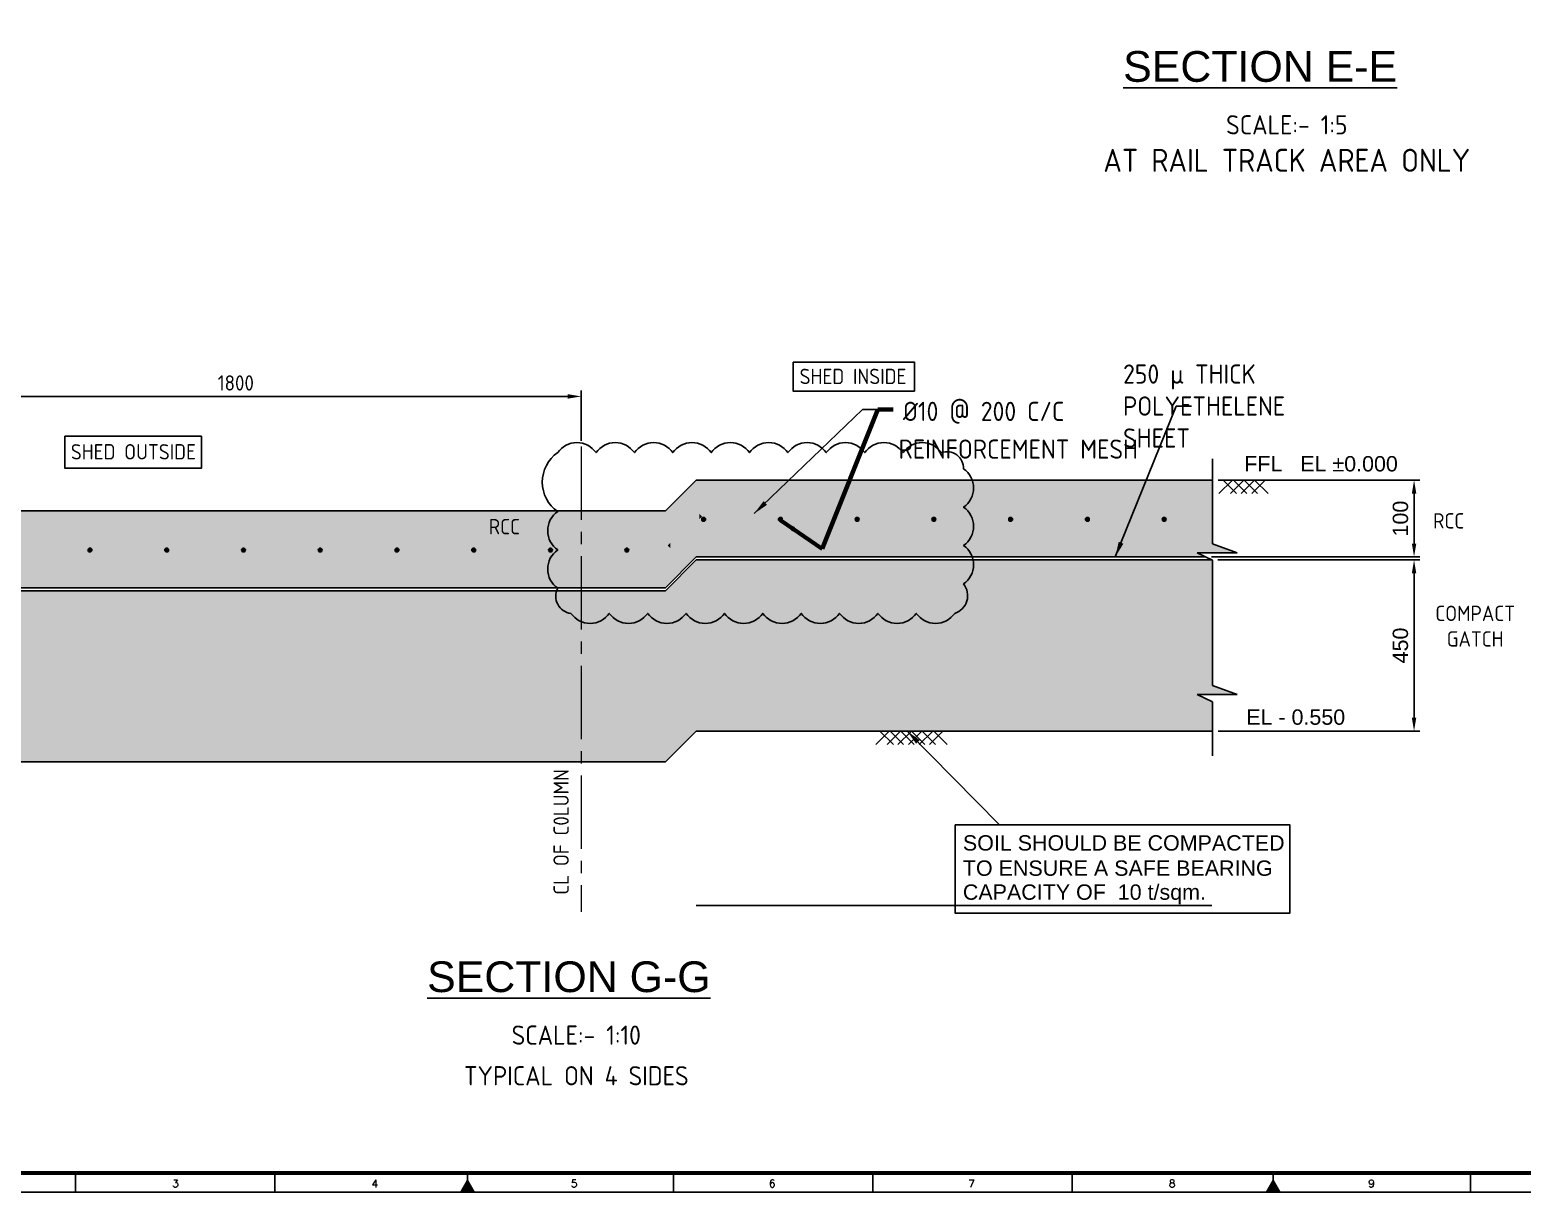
# Model space of a CAD drawing. Header units: millimetres. Extents: x -1055 to 11244, y -20673 to 2560.
# Drawn here: x 1079 to 1467.9, y 3 to 305.8 of the extents above; entities that cross this region are included whole.
import ezdxf
from ezdxf.enums import TextEntityAlignment as Align

# ---------------------------------------------------------------- set-up
doc = ezdxf.new("R2010")
doc.units = ezdxf.units.MM
doc.linetypes.add('CENTER2', pattern=[28.575, 19.05, -3.175, 3.175, -3.175])
doc.layers.add('BORDER', color=6, linetype='Continuous')
doc.styles.add('ACISOTS', font='isocp.shx')
doc.styles.add('ROMANS', font='romans.shx', dxfattribs={"width": 0.8})
doc.styles.get("Standard").update_dxf_attribs({"font": 'arial.ttf'})
doc.dimstyles.new('ISO-25', dxfattribs={"dimtxt": 4, "dimasz": 3.5, "dimexe": 1.5, "dimexo": 1.5, "dimgap": 1.5, "dimtad": 1, "dimtxsty": 'Standard', "dimcen": 0, "dimadec": 0, "dimazin": 0, "dimtfac": 1, "dimtmove": 0, "dimatfit": 3, "dimfxl": 1, "dimarcsym": 0})

# ---------------------------------------------------------------- blocks, each defined once
blk = doc.blocks.new('A1B')
at = {"layer": 'BORDER', "color": 1}
for p, q in [((108.38, 8), (108.38, 3)), ((160.31, 8), (160.31, 3)), ((264.19, 8), (264.19, 3)), ((316.12, 8), (316.12, 3)), ((368.06, 8), (368.06, 3)), ((471.94, 8), (471.94, 3))]:
    blk.add_line(p, q, dxfattribs=at)
at = {"layer": 'BORDER'}
for p, q in [((210.5, 5), (210.5, 8)), ((210.5, 5), (210.5, 8)), ((210.5, 3), (210.5, 8)), ((420.5, 5), (420.5, 8)), ((420.5, 3), (420.5, 8)), ((210.5, 6), (208.77, 3)), ((210.5, 6), (212.23, 3)), ((420.5, 6), (418.77, 3)), ((420.5, 6), (422.23, 3))]:
    blk.add_line(p, q, dxfattribs=at)
blk.add_lwpolyline([(837, 3), (837, 590), (3, 590), (3, 3)], close=True, dxfattribs=at)
at = {"layer": 'BORDER', "const_width": 1}
blk.add_lwpolyline([(8, 8), (832, 8), (832, 585), (8, 585)], close=True, dxfattribs=at)
at = {"layer": 'BORDER'}
for points in [[(212.23, 3), (208.77, 3), (210.5, 6)], [(422.23, 3), (418.77, 3), (420.5, 6)]]:
    blk.add_solid(points, dxfattribs=at)
at = {"layer": 'BORDER', "color": 1, "style": 'ROMANS'}
for s, p in [('3', (134.41, 4.25)), ('4', (186.37, 4.25)), ('5', (238.32, 4.25)), ('6', (289.89, 4.25)), ('7', (341.88, 4.25)), ('8', (394.13, 4.25)), ('9', (446.1, 4.25))]:
    blk.add_text(s, height=2, dxfattribs=at).set_placement(p, align=Align.CENTER)
blk = doc.blocks.new('*D29028')
at = {"color": 0, "lineweight": -2}
for p, q in [((1042.71, 181.98), (1042.71, 211.82)), ((1219.21, 210.32), (1046.21, 210.32)), ((1222.71, 198.74), (1222.71, 211.82))]:
    blk.add_line(p, q, dxfattribs=at)
at = {"color": 0}
for points in [[(1046.21, 210.9), (1046.21, 209.73), (1042.71, 210.32)], [(1219.21, 209.73), (1219.21, 210.9), (1222.71, 210.32)]]:
    blk.add_solid(points, dxfattribs=at)
at = {"layer": 'Defpoints', "color": 0}
for p in [(1042.71, 210.32), (1222.71, 197.24), (1042.71, 180.48)]:
    blk.add_point(p, dxfattribs=at)
at = {"color": 0, "insert": (1132.71, 213.82), "char_height": 4, "attachment_point": 5, "style": 'ACISOTS'}
blk.add_mtext('1800', dxfattribs=at)
blk = doc.blocks.new('*D29033')
at = {"color": 0, "lineweight": -2}
for p, q in [((1388.73, 188.48), (1441.25, 188.48)), ((1439.75, 171.98), (1439.75, 184.98)), ((1386.94, 168.48), (1441.25, 168.48))]:
    blk.add_line(p, q, dxfattribs=at)
at = {"color": 0}
for points in [[(1440.33, 184.98), (1439.17, 184.98), (1439.75, 188.48)], [(1439.17, 171.98), (1440.33, 171.98), (1439.75, 168.48)]]:
    blk.add_solid(points, dxfattribs=at)
at = {"layer": 'Defpoints', "color": 0}
for p in [(1387.23, 188.48), (1439.75, 188.48), (1385.44, 168.48)]:
    blk.add_point(p, dxfattribs=at)
at = {"color": 0, "insert": (1436.21, 178.48), "char_height": 4, "attachment_point": 5, "rotation": 90}
blk.add_mtext('100', dxfattribs=at)
blk = doc.blocks.new('*D29034')
at = {"color": 0, "lineweight": -2}
for p, q in [((1388.58, 167.7), (1441.24, 167.7)), ((1439.74, 126.64), (1439.74, 164.2)), ((1388.73, 123.14), (1441.24, 123.14))]:
    blk.add_line(p, q, dxfattribs=at)
at = {"color": 0}
for points in [[(1440.33, 164.2), (1439.16, 164.2), (1439.74, 167.7)], [(1439.16, 126.64), (1440.33, 126.64), (1439.74, 123.14)]]:
    blk.add_solid(points, dxfattribs=at)
at = {"layer": 'Defpoints', "color": 0}
for p in [(1387.08, 167.7), (1439.74, 167.7), (1387.23, 123.14)]:
    blk.add_point(p, dxfattribs=at)
at = {"color": 0, "insert": (1436.2, 145.42), "char_height": 4, "attachment_point": 5, "rotation": 90}
blk.add_mtext('450', dxfattribs=at)

msp = doc.modelspace()

# ---------------------------------------------------------------- hatches: boundary and pattern name
at = {"transparency": 33554687}
h = msp.add_hatch(dxfattribs=at)
h.set_pattern_fill('CONC', color=256, scale=0.5)
h.set_pattern_definition([(0, (12.065, -21623.46), (0, 12.7), [0, -12.7]), (0, (12.192, -21627.905), (0, 12.7), [0, -12.7]), (0, (12.573, -21621.047), (0, 12.7), [0, -12.7]), (338.19859, (5.969, -21624.9843), (38.1, -12.7), [1.367832, -67.023761]), (216.869898, (7.239, -21625.4923), (38.1, 25.4), [0.635, -62.865]), (130.601295, (6.731, -21625.8733), (63.5, -76.2), [1.170882, -115.9173325]), (206.56505, (2.54, -21627.3973), (-12.7, -12.7), [0.283981, -28.114083]), (326.309932, (2.286, -21627.5243), (25.4, -12.7), [0.457905, -45.332596]), (108.434949, (2.667, -21627.7783), (-12.7, 25.4), [0.401609, -39.759317]), (225, (10.668, -21628.667), (-2e-15, -12.7), [0.538815, -17.421697]), (0, (10.287, -21629.048), (12.7, 12.7), [0.762, -11.938]), (135, (11.049, -21629.048), (-12.7, 9e-16), [0.538815, -17.421697]), (251.565051, (9.144, -21620.5393), (12.7, 25.4), [0.401609, -39.759317]), (0, (9.017, -21620.92), (12.7, 12.7), [0.635, -12.065]), (143.130102, (9.652, -21620.9203), (-38.1, 25.4), [0.635, -62.865]), (213.690068, (2.413, -21620.4123), (25.4, 12.7), [0.457905, -45.332596]), (341.565051, (2.032, -21620.6663), (-25.4, 12.7), [0.8032185, -39.357708]), (126.869898, (2.794, -21620.9203), (25.4, -38.1), [0.635, -62.865]), (0, (6.096, -21620.92), (0, 12.7), [0, -12.7]), (0, (2.667, -21624.222), (0, 12.7), [0, -12.7]), (0, (6.223, -21628.921), (0, 12.7), [0, -12.7]), (0, (9.652, -21624.984), (0, 12.7), [0, -12.7]), (0, (5.969, -21622.825), (0, 12.7), [0, -12.7]), (0, (3.175, -21622.444), (0, 12.7), [0, -12.7]), (0, (4.318, -21623.206), (0, 12.7), [0, -12.7]), (0, (3.81, -21626.254), (0, 12.7), [0, -12.7]), (0, (0.762, -21625.746), (0, 12.7), [0, -12.7]), (0, (0.889, -21622.825), (0, 12.7), [0, -12.7]), (0, (0.508, -21620.031), (0, 12.7), [0, -12.7]), (0, (4.445, -21619.523), (0, 12.7), [0, -12.7]), (0, (7.239, -21619.015), (0, 12.7), [0, -12.7]), (0, (11.684, -21619.523), (0, 12.7), [0, -12.7]), (0, (8.636, -21623.46), (0, 12.7), [0, -12.7]), (0, (7.366, -21621.174), (0, 12.7), [0, -12.7]), (0, (8.382, -21627.27), (0, 12.7), [0, -12.7]), (0, (4.572, -21627.905), (0, 12.7), [0, -12.7]), (0, (8.382, -21630.699), (0, 12.7), [0, -12.7]), (0, (4.191, -21629.937), (0, 12.7), [0, -12.7]), (0, (0.127, -21630.318), (0, 12.7), [0, -12.7]), (0, (1.651, -21630.953), (0, 12.7), [0, -12.7]), (0, (1.778, -21629.175), (0, 12.7), [0, -12.7]), (0, (10.287, -21631.207), (0, 12.7), [0, -12.7]), (0, (11.811, -21626), (0, 12.7), [0, -12.7]), (0, (11.176, -21622.19), (0, 12.7), [0, -12.7]), (0, (5.334, -21631.334), (0, 12.7), [0, -12.7])])
h.paths.add_polyline_path([(1042.707376, 180.47725), (1042.707376, 160.47725), (1222.707376, 160.47725), (1222.707376, 180.47725)])
h.paths.add_polyline_path([(1075.207376, 170.287684, 1), (1074.207376, 170.287684, 1)], flags=16)
h.paths.add_polyline_path([(1055.207376, 170.287684, 1), (1054.207376, 170.287684, 1)], flags=16)
h.paths.add_polyline_path([(1095.207376, 170.287684, 1), (1094.207376, 170.287684, 1)], flags=16)
h.paths.add_polyline_path([(1115.207376, 170.287684, 1), (1114.207376, 170.287684, 1)], flags=16)
h.paths.add_polyline_path([(1135.207376, 170.287684, 1), (1134.207376, 170.287684, 1)], flags=16)
h.paths.add_polyline_path([(1175.207376, 170.287684, 1), (1174.207376, 170.287684, 1)], flags=16)
h.paths.add_polyline_path([(1195.207376, 170.287684, 1), (1194.207376, 170.287684, 1)], flags=16)
h.paths.add_polyline_path([(1155.207376, 170.287684, 1), (1154.207376, 170.287684, 1)], flags=16)
h.paths.add_polyline_path([(1215.207376, 170.287684, 1), (1214.207376, 170.287684, 1)], flags=16)
h.paths.add_polyline_path([(1222.707376, 180.47725), (1222.707376, 160.47725), (1244.708376, 160.47725), (1252.708376, 168.47725), (1361.886483, 168.47725), (1371.971555, 188.47725), (1294.626176, 188.47725), (1285.504004, 170.585716), (1274.913216, 177.88649, -0.0401376938), (1274.845281, 177.843966), (1274.772985, 177.983159), (1285.504004, 170.585716), (1294.626176, 188.47725), (1252.708376, 188.47725), (1244.708376, 180.47725)])
h.paths.add_polyline_path([(1253.491199, 178.341821), (1245.943952, 170.794574), (1245.236845, 171.50168), (1245.943952, 172.208787), (1253.491199, 179.756035), (1254.188872, 179.058362), (1254.188872, 179.039494)], flags=16)
h.paths.add_polyline_path([(1255.114815, 178.287684, 1), (1254.114815, 178.287684, 1)], flags=16)
h.paths.add_polyline_path([(1235.114815, 170.287684, 1), (1234.114815, 170.287684, 1)], flags=16)
h.paths.add_polyline_path([(1315.114815, 178.287684, 1), (1314.114815, 178.287684, 1)], flags=16)
h.paths.add_polyline_path([(1295.114815, 178.287684, 1), (1294.114815, 178.287684, 1)], flags=16)
h.paths.add_polyline_path([(1335.114815, 178.287684, 1), (1334.114815, 178.287684, 1)], flags=16)
h.paths.add_polyline_path([(1355.114815, 178.287684, 1), (1354.114815, 178.287684, 1)], flags=16)
h.paths.add_polyline_path([(1253.491199, 179.756035), (1253.481766, 179.765468), (1253.491199, 179.774901)], flags=16)
h.paths.add_polyline_path([(1361.886483, 168.47725), (1385.436874, 168.47725), (1383.244685, 169.51854), (1393.689232, 169.51854), (1387.234737, 171.865629), (1387.234737, 188.47725), (1371.971555, 188.47725)])
h.paths.add_polyline_path([(1375.114815, 178.287684, 1), (1374.114815, 178.287684, 1)], flags=16)
h.paths.add_polyline_path([(1197.884154, 180.376771), (1207.484154, 180.376771), (1207.484154, 172.403979), (1197.884154, 172.403979)], flags=9)
h.paths.add_polyline_path([(999.960462, 165.253512), (999.960462, 175.700988), (1008.045046, 175.700988), (1008.045046, 165.253512)], flags=9)
h.paths.add_polyline_path([(1127.105801, 217.619019), (1138.308951, 217.619019), (1138.308951, 210.015869), (1127.105801, 210.015869)], flags=9)
h.paths.add_polyline_path([(1432.166724, 173.253512), (1432.166724, 183.700988), (1440.251308, 183.700988), (1440.251308, 173.253512)], flags=9)
h = msp.add_hatch(color=256, dxfattribs=at)
h.dxf.hatch_style = 1
h.paths.add_polyline_path([(1350.707376, 178.787684), (1350.707376, 179.787684), (1252.708376, 179.787684), (1252.708376, 178.787684)])
h.paths.add_polyline_path([(1350.707376, 179.787684), (1350.707376, 178.787684), (1387.234737, 178.787684), (1387.234737, 179.787684)])
h = msp.add_hatch(color=256, dxfattribs=at)
h.dxf.hatch_style = 1
h.paths.add_polyline_path([(1255.114815, 178.287684, 1), (1254.114815, 178.287684, 1)])
h = msp.add_hatch(color=256, dxfattribs=at)
h.dxf.hatch_style = 1
h.paths.add_polyline_path([(1275.114815, 178.287684, 1), (1274.114815, 178.287684, 1)])
h = msp.add_hatch(color=256, dxfattribs=at)
h.dxf.hatch_style = 1
h.paths.add_polyline_path([(1295.114815, 178.287684, 1), (1294.114815, 178.287684, 1)])
h = msp.add_hatch(color=256, dxfattribs=at)
h.dxf.hatch_style = 1
h.paths.add_polyline_path([(1315.114815, 178.287684, 1), (1314.114815, 178.287684, 1)])
h = msp.add_hatch(color=256, dxfattribs=at)
h.dxf.hatch_style = 1
h.paths.add_polyline_path([(1335.114815, 178.287684, 1), (1334.114815, 178.287684, 1)])
h = msp.add_hatch(color=256, dxfattribs=at)
h.dxf.hatch_style = 1
h.paths.add_polyline_path([(1355.114815, 178.287684, 1), (1354.114815, 178.287684, 1)])
h = msp.add_hatch(color=256, dxfattribs=at)
h.dxf.hatch_style = 1
h.paths.add_polyline_path([(1375.114815, 178.287684, 1), (1374.114815, 178.287684, 1)])
h = msp.add_hatch(color=256, dxfattribs=at)
h.dxf.hatch_style = 1
h.paths.add_polyline_path([(1350.707376, 170.787684), (1350.707376, 171.787684), (1042.707376, 171.787684), (1042.707376, 170.787684)])
h.paths.add_polyline_path([(1350.707376, 171.787684), (1350.707376, 170.787684), (1245.936337, 170.787684), (1245.936337, 171.787684)])
h = msp.add_hatch(dxfattribs=at)
h.set_pattern_fill('CONC', color=256)
h.set_pattern_definition([(0, (24.13, -21615.332), (0, 25.4), [0, -25.4]), (0, (24.384, -21624.222), (0, 25.4), [0, -25.4]), (0, (25.146, -21610.506), (0, 25.4), [0, -25.4]), (338.19859, (11.938, -21618.3803), (76.2, -25.4), [2.735664, -134.047522]), (216.869898, (14.478, -21619.3963), (76.2, 50.8), [1.27, -125.73]), (130.601295, (13.462, -21620.1583), (127, -152.4), [2.341764, -231.834665]), (206.56505, (5.08, -21623.206), (-25.4, -25.4), [0.56796, -56.228165]), (326.309932, (4.572, -21623.46), (50.8, -25.4), [0.91581, -90.665192]), (108.43495, (5.334, -21623.968), (-25.4, 50.8), [0.803219, -79.518634]), (225, (21.336, -21625.746), (-4e-15, -25.4), [1.07763, -34.843394]), (0, (20.574, -21626.508), (25.4, 25.4), [1.524, -23.876]), (135, (22.098, -21626.508), (-25.4, 2e-15), [1.07763, -34.843394]), (251.56505, (18.288, -21609.49), (25.4, 50.8), [0.803219, -79.518634]), (0, (18.034, -21610.252), (25.4, 25.4), [1.27, -24.13]), (143.130102, (19.304, -21610.2523), (-76.2, 50.8), [1.27, -125.73]), (213.690068, (4.826, -21609.236), (50.8, 25.4), [0.91581, -90.665192]), (341.56505, (4.064, -21609.744), (-50.8, 25.4), [1.606437, -78.715416]), (126.869898, (5.588, -21610.2523), (50.8, -76.2), [1.27, -125.73]), (0, (12.192, -21610.252), (0, 25.4), [0, -25.4]), (0, (5.334, -21616.856), (0, 25.4), [0, -25.4]), (0, (12.446, -21626.254), (0, 25.4), [0, -25.4]), (0, (19.304, -21618.38), (0, 25.4), [0, -25.4]), (0, (11.938, -21614.062), (0, 25.4), [0, -25.4]), (0, (6.35, -21613.3), (0, 25.4), [0, -25.4]), (0, (8.636, -21614.824), (0, 25.4), [0, -25.4]), (0, (7.62, -21620.92), (0, 25.4), [0, -25.4]), (0, (1.524, -21619.904), (0, 25.4), [0, -25.4]), (0, (1.778, -21614.062), (0, 25.4), [0, -25.4]), (0, (1.016, -21608.474), (0, 25.4), [0, -25.4]), (0, (8.89, -21607.458), (0, 25.4), [0, -25.4]), (0, (14.478, -21606.442), (0, 25.4), [0, -25.4]), (0, (23.368, -21607.458), (0, 25.4), [0, -25.4]), (0, (17.272, -21615.332), (0, 25.4), [0, -25.4]), (0, (14.732, -21610.76), (0, 25.4), [0, -25.4]), (0, (16.764, -21622.952), (0, 25.4), [0, -25.4]), (0, (9.144, -21624.222), (0, 25.4), [0, -25.4]), (0, (16.764, -21629.81), (0, 25.4), [0, -25.4]), (0, (8.382, -21628.286), (0, 25.4), [0, -25.4]), (0, (0.254, -21629.048), (0, 25.4), [0, -25.4]), (0, (3.302, -21630.318), (0, 25.4), [0, -25.4]), (0, (3.556, -21626.762), (0, 25.4), [0, -25.4]), (0, (20.574, -21630.826), (0, 25.4), [0, -25.4]), (0, (23.622, -21620.412), (0, 25.4), [0, -25.4]), (0, (22.352, -21612.792), (0, 25.4), [0, -25.4]), (0, (10.668, -21631.08), (0, 25.4), [0, -25.4])])
h.paths.add_polyline_path([(1222.707376, 115.141015), (1222.707376, 159.696749), (1042.707376, 159.696749), (1042.707376, 115.141015)])
h.paths.add_polyline_path([(1387.234737, 134.988233), (1387.234737, 167.623265), (1387.080033, 167.696749), (1252.708376, 167.696749), (1244.708376, 159.696749), (1222.707376, 159.696749), (1222.707376, 115.141015), (1244.708376, 115.141015), (1252.708376, 123.141015), (1387.234737, 123.141015), (1387.234737, 130.745869), (1383.244685, 132.641144), (1393.689232, 132.641144)])
h.paths.add_polyline_path([(1432.157612, 139.926386), (1432.157612, 150.911379), (1440.242196, 150.911379), (1440.242196, 139.926386)], flags=9)
h = msp.add_hatch(color=256, dxfattribs=at)
h.dxf.hatch_style = 1
h.paths.add_polyline_path([(1095.207376, 170.287684, 1), (1094.207376, 170.287684, 1)])
h = msp.add_hatch(color=256, dxfattribs=at)
h.dxf.hatch_style = 1
h.paths.add_polyline_path([(1115.207376, 170.287684, 1), (1114.207376, 170.287684, 1)])
h = msp.add_hatch(color=256, dxfattribs=at)
h.dxf.hatch_style = 1
h.paths.add_polyline_path([(1135.207376, 170.287684, 1), (1134.207376, 170.287684, 1)])
h = msp.add_hatch(color=256, dxfattribs=at)
h.dxf.hatch_style = 1
h.paths.add_polyline_path([(1155.207376, 170.287684, 1), (1154.207376, 170.287684, 1)])
h = msp.add_hatch(color=256, dxfattribs=at)
h.dxf.hatch_style = 1
h.paths.add_polyline_path([(1175.207376, 170.287684, 1), (1174.207376, 170.287684, 1)])
h = msp.add_hatch(color=256, dxfattribs=at)
h.dxf.hatch_style = 1
h.paths.add_polyline_path([(1195.207376, 170.287684, 1), (1194.207376, 170.287684, 1)])
h = msp.add_hatch(color=256, dxfattribs=at)
h.dxf.hatch_style = 1
h.paths.add_polyline_path([(1215.207376, 170.287684, 1), (1214.207376, 170.287684, 1)])
h = msp.add_hatch(color=256, dxfattribs=at)
h.dxf.hatch_style = 1
h.paths.add_polyline_path([(1235.114815, 170.287684, 1), (1234.114815, 170.287684, 1)])

# ---------------------------------------------------------------- linework, layer by layer
at = {"color": 3, "linetype": 'CENTER2', "lineweight": 0}
msp.add_line((1222.707376, 197.243062), (1222.707376, 76.040738), dxfattribs=at)
for p, q in [((1387.234737, 194.009348), (1387.234737, 171.865629)), ((1252.708376, 188.47725), (1244.708376, 180.47725)), ((1252.708376, 188.47725), (1387.234737, 188.47725)), ((1392.391861, 188.47725), (1388.896863, 184.982251)), ((1390.02007, 188.47725), (1393.515069, 184.982251)), ((1395.399986, 188.47725), (1391.904988, 184.982251)), ((1392.65218, 188.47725), (1396.147178, 184.982251)), ((1398.205641, 188.47725), (1394.710643, 184.982251)), ((1395.457835, 188.47725), (1398.952833, 184.982251)), ((1400.953448, 188.47725), (1397.458449, 184.982251)), ((1398.205641, 188.47725), (1401.70064, 184.982251)), ((1042.707376, 180.47725), (1244.708376, 180.47725)), ((1393.689232, 169.51854), (1387.234737, 171.865629)), ((1252.708376, 168.47725), (1244.708376, 160.47725)), ((1252.708376, 167.696749), (1244.708376, 159.696749)), ((1252.708376, 168.47725), (1385.436874, 168.47725)), ((1252.708376, 167.696749), (1387.080033, 167.696749)), ((1252.708376, 167.696749), (1387.080033, 167.696749)), ((1383.244685, 169.51854), (1393.689232, 169.51854)), ((1383.244685, 169.51854), (1387.234737, 167.623265)), ((1387.234737, 167.623265), (1387.234737, 134.988233)), ((1042.707376, 160.47725), (1244.708376, 160.47725)), ((1042.707376, 159.696749), (1244.708376, 159.696749)), ((1042.707376, 159.696749), (1244.708376, 159.696749)), ((1383.244685, 132.641144), (1393.689232, 132.641144)), ((1383.244685, 132.641144), (1387.234737, 130.745869)), ((1393.689232, 132.641144), (1387.234737, 134.988233)), ((1387.234737, 130.745869), (1387.234737, 116.688875)), ((1252.708376, 123.141015), (1244.708376, 115.141015)), ((1252.708376, 123.141015), (1387.234737, 123.141015)), ((1302.947192, 123.141015), (1299.452193, 119.646016)), ((1300.575401, 123.141015), (1304.0704, 119.646016)), ((1305.955317, 123.141015), (1302.460318, 119.646016)), ((1303.20751, 123.141015), (1306.702509, 119.646016)), ((1308.760972, 123.141015), (1305.265973, 119.646016)), ((1306.013165, 123.141015), (1309.508164, 119.646016)), ((1311.508778, 123.141015), (1308.01378, 119.646016)), ((1308.760972, 123.141015), (1312.25597, 119.646016)), ((1314.314433, 123.141015), (1310.819435, 119.646016)), ((1311.566627, 123.141015), (1315.061625, 119.646016)), ((1316.946542, 123.141015), (1313.451544, 119.646016)), ((1314.574752, 123.141015), (1318.06975, 119.646016)), ((1042.707376, 115.141015), (1244.708376, 115.141015)), ((1252.708376, 77.696749), (1387.080033, 77.696749))]:
    msp.add_line(p, q)
for points in [[(1277.932821, 219.254366), (1309.554063, 219.254366), (1309.554063, 211.703025), (1277.932821, 211.703025)], [(1088.163737, 199.917225), (1123.729684, 199.917225), (1123.729684, 191.587653), (1088.163737, 191.587653)], [(1320.178098, 98.737433), (1407.361902, 98.737433), (1407.361902, 75.674783), (1320.178098, 75.674783)]]:
    msp.add_lwpolyline(points, close=True)
at = {"color": 1}
msp.add_lwpolyline([(1216.583247, 195.677444, -0.5206), (1226.583247, 195.677444, -0.5206), (1236.583247, 195.677444, -0.5206), (1246.583247, 195.677444, -0.5206), (1256.583247, 195.677444, -0.5206), (1266.583247, 195.677444, -0.5206), (1276.583247, 195.677444, -0.5206), (1286.583247, 195.677444, -0.5206), (1296.583247, 195.677444, -0.5206), (1306.583247, 195.677444, -0.5206), (1316.583247, 195.677444, -0.5206), (1322.364581, 191.458777, -0.5206), (1322.364581, 181.458777, -0.5206), (1322.364581, 171.458777, -0.5206), (1322.364581, 161.458777, -0.5206), (1320.043802, 153.779556, -0.5206), (1310.043802, 153.779556, -0.5206), (1300.043802, 153.779556, -0.5206), (1290.043802, 153.779556, -0.5206), (1280.043802, 153.779556, -0.5206), (1270.043802, 153.779556, -0.5206), (1260.043802, 153.779556, -0.5206), (1250.043802, 153.779556, -0.5206), (1240.043802, 153.779556, -0.5206), (1230.043802, 153.779556, -0.5206), (1220.043802, 153.779556, -0.5206), (1216.583247, 160.319001, -0.5206), (1216.583247, 170.319001, -0.5206), (1216.583247, 180.319001, -0.5206), (1216.583247, 195.677444, -0.5206)], format="xyb", close=True, dxfattribs=at)
for centre in [(1254.614815, 178.287684), (1274.614815, 178.287684), (1294.614815, 178.287684), (1314.614815, 178.287684), (1334.614815, 178.287684), (1354.614815, 178.287684), (1374.614815, 178.287684), (1094.707376, 170.287684), (1114.707376, 170.287684), (1134.707376, 170.287684), (1154.707376, 170.287684), (1174.707376, 170.287684), (1194.707376, 170.287684), (1214.707376, 170.287684), (1234.614815, 170.287684)]:
    msp.add_circle(centre, 0.5)
at = {"linetype": 'Continuous', "transparency": 33554687}
for points in [[(1253.491199, 178.341821), (1245.943952, 172.208787), (1253.491199, 179.756035)], [(1253.491199, 179.756035), (1253.481766, 179.765468), (1253.491199, 179.774901)], [(1253.491199, 178.341821), (1253.491199, 179.756035), (1254.188872, 179.039494)], [(1254.188872, 179.039494), (1253.491199, 179.756035), (1254.188872, 179.058362)], [(1245.943952, 170.794574), (1245.943952, 172.208787), (1253.491199, 178.341821)], [(1245.943952, 170.794574), (1245.236845, 171.50168), (1245.943952, 172.208787)]]:
    msp.add_solid(points, dxfattribs=at)

# ---------------------------------------------------------------- block references
msp.add_blockref('A1B', (982.554418, 0))

# ---------------------------------------------------------------- texts
at = {"color": 130}
for s, height, p in [('%%USECTION E-E', 8, (1363.933072, 296.278531)), ('FFL   EL %%p0.000', 4, (1395.493823, 192.766715)), ('EL - 0.550', 4, (1396.015619, 126.764368)), ('%%USECTION G-G', 8, (1182.561662, 59.120211))]:
    msp.add_text(s, height=height, dxfattribs=at).set_placement(p, align=Align.MIDDLE_LEFT)
for s, p in [('SOIL SHOULD BE COMPACTED', (1322.174635, 91.989538)), ('TO ENSURE A SAFE BEARING', (1322.174635, 85.417401)), ('CAPACITY OF  10 t/sqm.', (1322.174635, 79.17387))]:
    msp.add_text(s, height=4, dxfattribs=at).set_placement(p)
at = {"attachment_point": 5, "style": 'ACISOTS'}
for s, insert, char_height in [('SCALE:- 1:5', (1406.581486, 281.066477), 5), ('AT RAIL TRACK AREA ONLY', (1406.581486, 271.818155), 6), ('\\pxql;250 µ THICK \\PPOLYETHELENE\\PSHEET', (1385.048527, 207.80674), 5), ('SHED INSIDE', (1293.547991, 215.52178), 4), ('%%C10 @ 200 C/C', (1327.589555, 206.049115), 5), ('REINFORCEMENT MESH', (1336.611914, 196.581337), 5), ('SHED OUTSIDE', (1106.023368, 195.877977), 4), ('RCC', (1448.751036, 177.89096), 4), ('RCC', (1202.684154, 176.390375), 4), ('COMPACT\\PGATCH', (1455.6744, 150.457855), 4), (' SCALE:- 1:10', (1220.001127, 43.908157), 5), (' TYPICAL ON 4 SIDES', (1220.001127, 33.317319), 5)]:
    msp.add_mtext(s, dxfattribs=dict(at, insert=insert, char_height=char_height))
at = {"insert": (1217.488544, 96.856318), "char_height": 4, "attachment_point": 5, "rotation": 90, "style": 'ACISOTS'}
msp.add_mtext('CL OF C0LUMN', dxfattribs=at)

# ---------------------------------------------------------------- dimensions: what is measured, and where the dimension line sits
dim = msp.add_linear_dim(base=(1042.707376, 210.317444), p1=(1222.707376, 197.243062), p2=(1042.707376, 180.47725), text='1800', dimstyle='ISO-25', override={"dimtxt": 4, "dimdec": 0, "dimlfac": 100, "dimtxsty": 'ACISOTS'})
dim.commit()
dim.dimension.update_dxf_attribs({"geometry": '*D29028', "text_midpoint": (1132.707376, 213.817444)})
for base, p1, p2, text, picture, middle in [((1439.751308, 188.47725), (1385.436874, 168.47725), (1387.234737, 188.47725), '100', '*D29033', (1439.751308, 178.47725)), ((1439.742196, 167.696749), (1387.234737, 123.141015), (1387.080033, 167.696749), '450', '*D29034', (1439.742196, 145.418882))]:
    dim = msp.add_linear_dim(base=base, p1=p1, p2=p2, angle=90, text=text, dimstyle='ISO-25', override={"dimtxt": 4})
    dim.commit()
    dim.dimension.update_dxf_attribs({"geometry": picture, "text_midpoint": middle, "dimtype": 160})

# ---------------------------------------------------------------- leaders
for points, override in [([(1267.798506, 179.780118), (1296.040445, 206.941679), (1300.040445, 206.941679)], {"dimasz": 4, "dimgap": 1.5, "dimtad": 0}), ([(1274.772985, 177.983159), (1285.504004, 170.585716), (1300.040445, 206.941679), (1304.040445, 206.941679)], {"dimtxt": 4, "dimasz": 4, "dimgap": 1.5, "dimtad": 0, "dimclrd": 0, "dimlwd": 65534}), ([(1361.886483, 168.47725), (1377.719885, 207.809448), (1381.719885, 207.809448)], {"dimasz": 4, "dimgap": 1.5, "dimtad": 0}), ([(1307.64145, 123.141015), (1331.737123, 98.737433), (1335.737123, 98.737433)], {"dimasz": 4, "dimgap": 1.5, "dimtad": 0})]:
    msp.add_leader(points, dimstyle='ISO-25', override=override)

doc.saveas('drawing.dxf')
